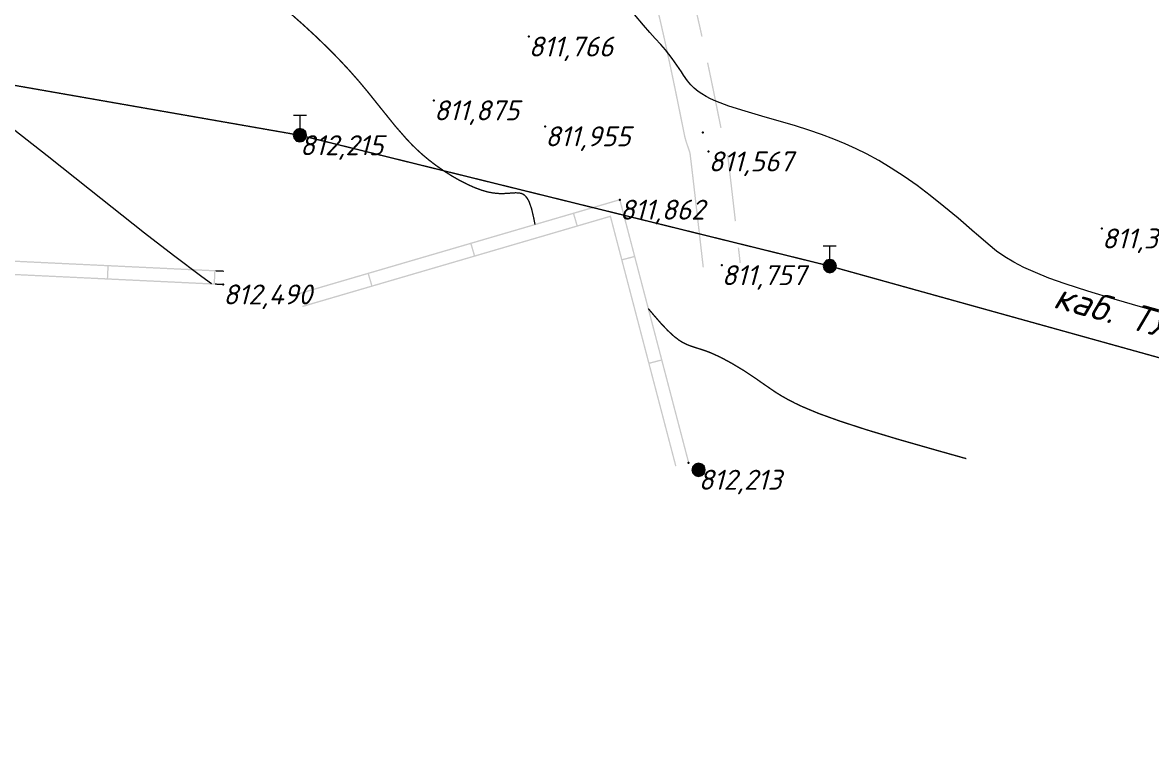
# Model space of a CAD drawing. Header units: metres. Extents: x 629572 to 645168, y 4785785 to 4790166.
# Drawn here: x 635719.1 to 635804.1, y 4787934.8 to 4787988.7 of the extents above; entities that cross this region are included whole.
import ezdxf

# ---------------------------------------------------------------- set-up
doc = ezdxf.new("R2010")
doc.units = ezdxf.units.M
doc.linetypes.add('Сплошная', pattern=[0])
doc.layers.get('0').update_dxf_attribs({"linetype": 'CONTINUOUS'})
for name, color, linetype in [('Горизонтали', 7, 'CONTINUOUS'), ('Дороги  грунтовые_полевые и лесные', 7, 'CONTINUOUS'), ('каб.TNS+', 7, 'CONTINUOUS'), ('каб.ТУСМ', 7, 'CONTINUOUS'), ('Кабельные столбики-сторожки', 7, 'CONTINUOUS'), ('Нурсултан', 7, 'CONTINUOUS'), ('Ограды каменные и жб (H более 1м) - по краю', 7, 'CONTINUOUS'), ('Столбы металлические', 7, 'CONTINUOUS')]:
    doc.layers.add(name, color=color, linetype=linetype)
doc.styles.add('ISOCPEUR', font='isocpeui.ttf')
doc.styles.get("Standard").update_dxf_attribs({"font": 'isocpeui.ttf'})
doc.linetypes.add('TELEFON', pattern='A,8,["o",Standard,S=1,R=0,X=-4.33,Y=-0.34],-2', length=10)

# ---------------------------------------------------------------- blocks, each defined once
blk = doc.blocks.new('1010 - 119.2 эл.кабел.столбики-сторожки')
blk.add_hatch(color=7).paths.add_polyline_path([(0, 0.5), (-0.25, 0.433), (-0.433, 0.25), (-0.5, 0), (-0.433, -0.25), (-0.25, -0.433), (0, -0.5), (0.25, -0.433), (0.433, -0.25), (0.5, 0), (0.433, 0.25), (0.25, 0.433), (0, 0.5)])
at = {"color": 7, "linetype": 'Continuous', "lineweight": 0, "const_width": 0.1, "flags": 128}
for points in [[(-0.5, 1.5), (0.5, 1.5)], [(0, 0.5), (0, 1.5)]]:
    blk.add_lwpolyline(points, dxfattribs=at)
at = {"color": 7, "linetype": 'Continuous', "lineweight": 0, "flags": 128}
blk.add_lwpolyline([(0, 0.5), (-0.25, 0.433), (-0.433, 0.25), (-0.5, 0), (-0.433, -0.25), (-0.25, -0.433), (0, -0.5), (0.25, -0.433), (0.433, -0.25), (0.5, 0), (0.433, 0.25), (0.25, 0.433), (0, 0.5)], close=True, dxfattribs=at)
at = {"color": 7, "style": 'ISOCPEUR', "flags": 1}
for tag in ['X', 'Отметка', 'Отметка', 'Имя объекта CREDO-III', 'Код объекта CREDO-III', 'Примечание', 'Тип попереч. профиля', 'Y']:
    blk.add_attdef(tag, (0, 0), '', height=2.5, dxfattribs=at)
blk = doc.blocks.new('22 - 107.1.1 столбы метал d-1.0')
blk.add_hatch(color=7).paths.add_polyline_path([(0, 0.5), (-0.25, 0.433), (-0.433, 0.25), (-0.5, 0), (-0.433, -0.25), (-0.25, -0.433), (0, -0.5), (0.25, -0.433), (0.433, -0.25), (0.5, 0), (0.433, 0.25), (0.25, 0.433), (0, 0.5)])
at = {"color": 7, "linetype": 'Continuous', "lineweight": 0, "flags": 128}
blk.add_lwpolyline([(0, 0.5), (-0.25, 0.433), (-0.433, 0.25), (-0.5, 0), (-0.433, -0.25), (-0.25, -0.433), (0, -0.5), (0.25, -0.433), (0.433, -0.25), (0.5, 0), (0.433, 0.25), (0.25, 0.433), (0, 0.5)], close=True, dxfattribs=at)
at = {"color": 7, "style": 'ISOCPEUR', "flags": 1}
for tag in ['Отметка(высота) верхнего провода', 'Отметка(высота) нижнего провода', 'X', 'Высота', 'Отметка', 'Имя объекта CREDO-III', 'Код объекта CREDO-III', 'Номер', 'Y']:
    blk.add_attdef(tag, (0, 0), '', height=2.5, dxfattribs=at)

msp = doc.modelspace()

# ---------------------------------------------------------------- hatches: boundary and pattern name
at = {"layer": 'Дороги  грунтовые_полевые и лесные'}
for points in [[(635770.339, 4787987.615), (635770.242, 4787988.059), (635770.241, 4787988.064), (635770.24, 4787988.07), (635769.946, 4787989.36), (635769.943, 4787989.374), (635769.648, 4787990.616), (635769.645, 4787990.63), (635769.499, 4787991.22), (635769.496, 4787991.231), (635769.351, 4787991.795), (635769.348, 4787991.808), (635769.206, 4787992.34), (635769.202, 4787992.356), (635769.146, 4787992.554), (635769.05, 4787992.527), (635769.105, 4787992.329), (635769.11, 4787992.314), (635769.251, 4787991.782), (635769.255, 4787991.77), (635769.399, 4787991.206), (635769.401, 4787991.196), (635769.548, 4787990.606), (635769.551, 4787990.593), (635769.846, 4787989.351), (635769.849, 4787989.338), (635770.142, 4787988.047), (635770.143, 4787988.043), (635770.144, 4787988.038), (635770.242, 4787987.594)], [(635768.025, 4787985.068), (635767.792, 4787986.158), (635767.792, 4787986.158), (635767.791, 4787986.166), (635767.791, 4787986.166), (635767.509, 4787987.449), (635767.509, 4787987.449), (635767.508, 4787987.454), (635767.507, 4787987.459), (635767.507, 4787987.459), (635767.219, 4787988.727), (635767.219, 4787988.727), (635767.216, 4787988.74), (635767.216, 4787988.74), (635766.927, 4787989.957), (635766.927, 4787989.957), (635766.924, 4787989.969), (635766.924, 4787989.969), (635766.783, 4787990.537), (635766.783, 4787990.537), (635766.781, 4787990.547), (635766.781, 4787990.547), (635766.642, 4787991.087), (635766.642, 4787991.087), (635766.639, 4787991.1), (635766.639, 4787991.1), (635766.505, 4787991.603), (635766.505, 4787991.603), (635766.501, 4787991.619), (635766.501, 4787991.619), (635766.45, 4787991.801), (635766.353, 4787991.774), (635766.406, 4787991.585), (635766.544, 4787991.068), (635766.685, 4787990.517), (635766.828, 4787989.939), (635767.12, 4787988.711), (635767.41, 4787987.432), (635767.694, 4787986.141), (635767.927, 4787985.047)], [(635771.77, 4787980.741), (635771.622, 4787981.466), (635771.279, 4787983.169), (635771.278, 4787983.171), (635771.278, 4787983.173), (635771.054, 4787984.267), (635771.052, 4787984.272), (635770.802, 4787985.473), (635770.8, 4787985.48), (635770.763, 4787985.652), (635770.666, 4787985.631), (635770.702, 4787985.459), (635770.704, 4787985.453), (635770.955, 4787984.251), (635770.956, 4787984.247), (635771.18, 4787983.153), (635771.18, 4787983.151), (635771.181, 4787983.149), (635771.524, 4787981.447), (635771.524, 4787981.447), (635771.525, 4787981.445), (635771.525, 4787981.445), (635771.672, 4787980.721)], [(635769.5, 4787978.351), (635769.453, 4787978.728), (635769.454, 4787978.728), (635769.449, 4787978.758), (635769.446, 4787978.783), (635769.447, 4787978.783), (635769.433, 4787978.85), (635769.433, 4787978.85), (635769.42, 4787978.903), (635769.419, 4787978.903), (635769.413, 4787978.925), (635769.414, 4787978.925), (635769.401, 4787978.968), (635769.401, 4787978.967), (635769.39, 4787979.002), (635769.391, 4787979.002), (635769.384, 4787979.022), (635769.378, 4787979.043), (635769.377, 4787979.043), (635769.318, 4787979.219), (635769.318, 4787979.219), (635769.311, 4787979.237), (635769.311, 4787979.237), (635769.235, 4787979.454), (635769.23, 4787979.467), (635769.226, 4787979.479), (635769.148, 4787979.715), (635769.126, 4787979.786), (635769.061, 4787980.024), (635769.05, 4787980.067), (635769.041, 4787980.109), (635768.878, 4787980.908), (635768.878, 4787980.911), (635768.535, 4787982.611), (635768.535, 4787982.611), (635768.534, 4787982.613), (635768.534, 4787982.615), (635768.534, 4787982.615), (635768.312, 4787983.699), (635768.312, 4787983.699), (635768.311, 4787983.704), (635768.311, 4787983.704), (635768.062, 4787984.895), (635768.062, 4787984.895), (635768.061, 4787984.901), (635768.061, 4787984.901), (635768.025, 4787985.068), (635767.927, 4787985.047), (635767.963, 4787984.877), (635768.213, 4787983.681), (635768.436, 4787982.593), (635768.78, 4787980.891), (635768.78, 4787980.888), (635768.943, 4787980.089), (635768.953, 4787980.043), (635768.965, 4787979.998), (635769.03, 4787979.759), (635769.053, 4787979.684), (635769.131, 4787979.448), (635769.135, 4787979.434), (635769.14, 4787979.42), (635769.22, 4787979.195), (635769.289, 4787978.992), (635769.311, 4787978.919), (635769.329, 4787978.852), (635769.341, 4787978.797), (635769.35, 4787978.743), (635769.401, 4787978.339)], [(635772.857, 4787973.718), (635772.771, 4787974.465), (635772.771, 4787974.465), (635772.771, 4787974.465), (635772.575, 4787976.171), (635772.575, 4787976.172), (635772.411, 4787977.582), (635772.411, 4787977.584), (635772.411, 4787977.585), (635772.291, 4787978.601), (635772.289, 4787978.611), (635772.278, 4787978.699), (635772.179, 4787978.687), (635772.19, 4787978.599), (635772.191, 4787978.59), (635772.311, 4787977.574), (635772.311, 4787977.572), (635772.312, 4787977.571), (635772.475, 4787976.161), (635772.475, 4787976.16), (635772.672, 4787974.454), (635772.672, 4787974.454), (635772.672, 4787974.453), (635772.758, 4787973.706)], [(635770.303, 4787971.412), (635770.208, 4787972.243), (635770.208, 4787972.243), (635769.99, 4787974.145), (635769.99, 4787974.145), (635769.989, 4787974.146), (635769.793, 4787975.849), (635769.793, 4787975.851), (635769.63, 4787977.257), (635769.63, 4787977.257), (635769.63, 4787977.258), (635769.63, 4787977.26), (635769.63, 4787977.26), (635769.511, 4787978.264), (635769.511, 4787978.264), (635769.51, 4787978.273), (635769.51, 4787978.273), (635769.5, 4787978.351), (635769.401, 4787978.339), (635769.411, 4787978.256), (635769.53, 4787977.247), (635769.694, 4787975.839), (635769.89, 4787974.134), (635770.108, 4787972.232), (635770.204, 4787971.4)], [(635773.143, 4787970.552), (635773.219, 4787970.561), (635773.085, 4787971.73), (635772.985, 4787971.719), (635773.119, 4787970.55)], [(635770.354, 4787970.233), (635770.437, 4787970.242), (635770.303, 4787971.412), (635770.204, 4787971.4), (635770.337, 4787970.231)]]:
    msp.add_hatch(color=7, dxfattribs=at).paths.add_polyline_path(points)
at = {"layer": 'Ограды каменные и жб (H более 1м) - по краю'}
for points in [[(635763.54, 4787975.107), (635764.071, 4787975.263), (635764.081, 4787975.281), (635764.072, 4787975.265), (635764.071, 4787975.263), (635764.628, 4787973.134), (635765.164, 4787971.088), (635765.26, 4787971.114), (635764.725, 4787973.16), (635764.154, 4787975.338), (635764.141, 4787975.387), (635764.092, 4787975.373), (635763.512, 4787975.203), (635760.605, 4787974.352), (635760.619, 4787974.304), (635760.605, 4787974.352), (635760.557, 4787974.338), (635760.571, 4787974.29), (635760.852, 4787973.331), (635760.866, 4787973.283), (635760.914, 4787973.297), (635763.364, 4787974.014), (635763.402, 4787974.082), (635763.396, 4787974.071), (635763.364, 4787974.014), (635763.66, 4787972.881), (635764.196, 4787970.835), (635764.293, 4787970.86), (635763.757, 4787972.906), (635763.435, 4787974.139), (635763.408, 4787974.091), (635763.426, 4787974.123), (635763.435, 4787974.139), (635760.934, 4787973.407), (635760.681, 4787974.27)], [(635758.527, 4787973.744), (635755.786, 4787972.942), (635752.879, 4787972.091), (635752.893, 4787972.043), (635752.879, 4787972.091), (635752.831, 4787972.077), (635752.845, 4787972.029), (635753.126, 4787971.069), (635753.14, 4787971.021), (635753.188, 4787971.035), (635756.095, 4787971.886), (635758.836, 4787972.688), (635760.866, 4787973.283), (635760.838, 4787973.379), (635758.808, 4787972.784), (635756.067, 4787971.982), (635753.208, 4787971.145), (635752.955, 4787972.009), (635755.814, 4787972.846), (635758.555, 4787973.648), (635760.585, 4787974.242), (635760.557, 4787974.338)], [(635750.801, 4787971.483), (635748.06, 4787970.681), (635745.153, 4787969.83), (635745.167, 4787969.782), (635745.153, 4787969.83), (635745.105, 4787969.816), (635745.119, 4787969.768), (635745.4, 4787968.808), (635745.414, 4787968.76), (635745.462, 4787968.774), (635748.369, 4787969.625), (635751.11, 4787970.427), (635753.14, 4787971.021), (635753.112, 4787971.117), (635751.082, 4787970.523), (635748.341, 4787969.721), (635745.482, 4787968.884), (635745.229, 4787969.748), (635748.088, 4787970.585), (635750.829, 4787971.387), (635752.859, 4787971.981), (635752.831, 4787972.077)], [(635719.656, 4787969.592), (635722.509, 4787969.456), (635725.535, 4787969.311), (635725.585, 4787969.309), (635725.587, 4787969.359), (635725.537, 4787969.361), (635725.587, 4787969.359), (635725.635, 4787970.358), (635725.585, 4787970.36), (635725.635, 4787970.358), (635725.637, 4787970.408), (635725.587, 4787970.41), (635722.562, 4787970.554), (635719.709, 4787970.69), (635717.596, 4787970.791), (635717.591, 4787970.691), (635719.704, 4787970.59), (635722.557, 4787970.454), (635725.532, 4787970.313), (635725.49, 4787969.414), (635722.514, 4787969.555), (635719.661, 4787969.691), (635717.549, 4787969.792), (635717.544, 4787969.692)], [(635766.764, 4787965.372), (635766.04, 4787968.135), (635765.273, 4787971.065), (635765.26, 4787971.114), (635765.212, 4787971.101), (635764.245, 4787970.848), (635764.257, 4787970.799), (635764.245, 4787970.848), (635764.196, 4787970.835), (635764.209, 4787970.787), (635764.976, 4787967.856), (635765.699, 4787965.094), (635766.235, 4787963.048), (635766.332, 4787963.073), (635765.796, 4787965.119), (635765.073, 4787967.882), (635764.318, 4787970.764), (635765.189, 4787970.992), (635765.943, 4787968.11), (635766.667, 4787965.347), (635767.203, 4787963.301), (635767.299, 4787963.326)], [(635727.697, 4787969.208), (635730.55, 4787969.072), (635733.576, 4787968.928), (635733.626, 4787968.926), (635733.628, 4787968.976), (635733.676, 4787969.975), (635733.678, 4787970.025), (635733.628, 4787970.027), (635730.602, 4787970.171), (635727.75, 4787970.307), (635725.637, 4787970.408), (635725.632, 4787970.308), (635727.745, 4787970.207), (635730.598, 4787970.071), (635733.573, 4787969.929), (635733.53, 4787969.03), (635730.555, 4787969.172), (635727.702, 4787969.308), (635725.589, 4787969.409), (635725.585, 4787969.309)], [(635734.299, 4787969.924), (635734.302, 4787969.995), (635733.678, 4787970.025), (635733.673, 4787969.925), (635734.297, 4787969.895)], [(635743.075, 4787969.222), (635740.334, 4787968.419), (635739.909, 4787968.295), (635739.913, 4787968.281), (635739.937, 4787968.199), (635740.362, 4787968.323), (635743.103, 4787969.126), (635745.133, 4787969.72), (635745.105, 4787969.816)], [(635734.251, 4787968.926), (635734.254, 4787968.996), (635733.63, 4787969.026), (635733.626, 4787968.926), (635734.25, 4787968.896)], [(635743.356, 4787968.262), (635740.615, 4787967.46), (635740.19, 4787967.335), (635740.194, 4787967.321), (635740.218, 4787967.239), (635740.643, 4787967.364), (635743.384, 4787968.166), (635745.414, 4787968.76), (635745.386, 4787968.856)], [(635768.803, 4787957.585), (635768.079, 4787960.348), (635767.312, 4787963.278), (635767.264, 4787963.265), (635767.312, 4787963.278), (635767.299, 4787963.326), (635767.251, 4787963.313), (635766.284, 4787963.06), (635766.235, 4787963.048), (635766.248, 4787962.999), (635767.015, 4787960.069), (635767.738, 4787957.306), (635768.274, 4787955.26), (635768.371, 4787955.285), (635767.835, 4787957.331), (635767.112, 4787960.094), (635766.357, 4787962.976), (635767.228, 4787963.204), (635767.982, 4787960.322), (635768.706, 4787957.559), (635769.242, 4787955.513), (635769.338, 4787955.539)]]:
    msp.add_hatch(color=7, dxfattribs=at).paths.add_polyline_path(points)

# ---------------------------------------------------------------- linework, layer by layer
at = {"layer": 'Горизонтали', "color": 34, "linetype": 'Сплошная', "lineweight": 0, "true_color": 0xa55200, "flags": 128}
for points, elevation in [([(635733.381, 4787968.988), (635732.645, 4787969.529), (635730.512, 4787971.122), (635728.334, 4787972.8), (635724.182, 4787976.092), (635720.997, 4787978.624), (635717.991, 4787980.982), (635714.45, 4787983.723), (635710.259, 4787986.946), (635708.377, 4787988.365), (635706.229, 4787989.907), (635706.045, 4787990.037), (635704.64, 4787991.041), (635703.536, 4787991.874), (635702.524, 4787992.692), (635701.604, 4787993.498), (635700.745, 4787994.321), (635699.966, 4787995.147), (635699.263, 4787995.979), (635698.635, 4787996.817), (635698.22, 4787997.438), (635697.814, 4787998.104), (635697.415, 4787998.819), (635697.021, 4787999.587), (635696.638, 4788000.39), (635696.248, 4788001.268), (635695.335, 4788003.497), (635694.683, 4788005.099), (635694.23, 4788006.081), (635693.967, 4788006.556), (635693.698, 4788006.97), (635693.42, 4788007.324), (635693.133, 4788007.621), (635692.841, 4788007.858), (635692.53, 4788008.05), (635692.196, 4788008.202), (635691.758, 4788008.35), (635691.448, 4788008.451), (635691, 4788008.648), (635690.55, 4788008.917), (635690.083, 4788009.262), (635689.461, 4788009.787), (635689.439, 4788009.806), (635689.433, 4788009.811), (635689.042, 4788010.161), (635688.72, 4788010.485), (635688.385, 4788010.866), (635688.029, 4788011.314), (635687.629, 4788011.861), (635687.192, 4788012.501), (635686.187, 4788014.083), (635685.009, 4788016.048), (635683.813, 4788018.046), (635682.888, 4788019.555), (635682.032, 4788020.901), (635681.24, 4788022.093), (635680.477, 4788023.18), (635679.76, 4788024.136), (635679.083, 4788024.966), (635678.446, 4788025.672), (635677.978, 4788026.137), (635677.517, 4788026.548), (635677.057, 4788026.907), (635676.597, 4788027.218), (635676.132, 4788027.482), (635675.659, 4788027.703), (635675.175, 4788027.881), (635674.674, 4788028.018), (635674.163, 4788028.114), (635673.626, 4788028.174), (635673.057, 4788028.198), (635672.448, 4788028.186), (635671.795, 4788028.139), (635671.077, 4788028.056), (635670.275, 4788027.934), (635669.344, 4788027.767), (635666.966, 4788027.273), (635664.083, 4788026.598), (635660.736, 4788025.752), (635656.597, 4788024.653), (635656.381, 4788024.594), (635653.624, 4788023.866), (635653.194, 4788023.773), (635653.087, 4788023.763), (635653.017, 4788023.774), (635652.946, 4788023.811), (635652.887, 4788023.874), (635652.772, 4788024.116), (635652.77, 4788024.122), (635652.717, 4788024.235), (635652.641, 4788024.338), (635652.37, 4788024.584), (635651.9, 4788024.909), (635651.221, 4788025.319), (635649.137, 4788026.461), (635645.775, 4788028.214), (635645.116, 4788028.554), (635644.825, 4788028.704), (635644.502, 4788028.871), (635644.475, 4788028.885), (635644.425, 4788028.91)], 812.5), ([(635832.056, 4787976.222), (635831.692, 4787975.909), (635831.128, 4787975.392), (635830.522, 4787974.754), (635829.825, 4787973.947), (635829.046, 4787972.976), (635828.227, 4787971.908), (635826.521, 4787969.711), (635825.826, 4787968.866), (635825.178, 4787968.116), (635824.546, 4787967.43), (635823.945, 4787966.824), (635823.371, 4787966.294), (635822.823, 4787965.84), (635822.382, 4787965.516), (635821.947, 4787965.235), (635821.513, 4787964.993), (635821.074, 4787964.788), (635820.624, 4787964.617), (635820.161, 4787964.479), (635819.679, 4787964.372), (635819.174, 4787964.296), (635818.643, 4787964.249), (635818.079, 4787964.231), (635817.476, 4787964.242), (635816.828, 4787964.282), (635816.13, 4787964.351), (635815.37, 4787964.45), (635813.621, 4787964.744), (635811.919, 4787965.088), (635810.002, 4787965.518), (635807.914, 4787966.024), (635805.721, 4787966.591), (635803.482, 4787967.204), (635801.319, 4787967.829), (635799.336, 4787968.437), (635797.625, 4787968.999), (635796.414, 4787969.432), (635795.39, 4787969.837), (635794.516, 4787970.229), (635793.755, 4787970.624), (635793.101, 4787971.02), (635792.472, 4787971.463), (635791.827, 4787971.979), (635790.927, 4787972.759), (635790.819, 4787972.853), (635789.576, 4787973.932), (635788.508, 4787974.823), (635787.48, 4787975.64), (635786.487, 4787976.385), (635785.504, 4787977.076), (635784.543, 4787977.703), (635783.603, 4787978.267), (635782.683, 4787978.768), (635781.903, 4787979.153), (635781.08, 4787979.525), (635780.211, 4787979.883), (635779.292, 4787980.231), (635778.342, 4787980.562), (635777.32, 4787980.89), (635774.808, 4787981.623), (635773.533, 4787981.987), (635772.316, 4787982.375), (635771.344, 4787982.744), (635770.946, 4787982.923), (635770.597, 4787983.101), (635770.29, 4787983.283), (635770.006, 4787983.48), (635769.704, 4787983.726), (635769.45, 4787983.979), (635769.212, 4787984.27), (635768.901, 4787984.709), (635768.742, 4787984.941), (635768.042, 4787985.948), (635767.546, 4787986.611), (635767.206, 4787987.013), (635766.778, 4787987.469), (635766.359, 4787987.913), (635765.891, 4787988.455), (635765.223, 4787989.274), (635765.047, 4787989.492), (635764.901, 4787989.673), (635764.402, 4787990.299), (635764.126, 4787990.689), (635763.932, 4787991.051), (635763.768, 4787991.491), (635763.761, 4787991.512), (635763.428, 4787992.468), (635762.822, 4787994.097), (635762.083, 4787995.962), (635761.925, 4787996.317), (635761.757, 4787996.597), (635761.533, 4787996.876), (635761.246, 4787997.163), (635760.87, 4787997.48), (635760.409, 4787997.82), (635759.856, 4787998.189), (635759.205, 4787998.59), (635757.701, 4787999.447), (635755.694, 4788000.521), (635753.221, 4788001.795), (635750.086, 4788003.368), (635747.838, 4788004.488)], 811.5)]:
    msp.add_lwpolyline(points, dxfattribs=dict(at, elevation=elevation))
at = {"layer": 'Горизонтали', "color": 34, "linetype": 'Сплошная', "lineweight": 0, "const_width": 0.1, "elevation": 812, "flags": 128}
for points in [[(635757.724, 4787973.457), (635757.625, 4787973.957), (635757.467, 4787974.641), (635757.288, 4787975.148), (635757.185, 4787975.351), (635757.073, 4787975.518), (635756.953, 4787975.648), (635756.825, 4787975.742), (635756.666, 4787975.807), (635756.475, 4787975.84), (635756.241, 4787975.845), (635755.884, 4787975.821), (635755.395, 4787975.79), (635754.995, 4787975.792), (635754.603, 4787975.828), (635754.216, 4787975.897), (635753.741, 4787976.03), (635753.22, 4787976.22), (635752.661, 4787976.467), (635752.075, 4787976.764), (635751.473, 4787977.108), (635750.871, 4787977.488), (635750.285, 4787977.895), (635749.73, 4787978.318), (635749.302, 4787978.675), (635748.887, 4787979.049), (635748.478, 4787979.447), (635748.066, 4787979.878), (635747.21, 4787980.858), (635746.059, 4787982.286), (635745.986, 4787982.377), (635745.151, 4787983.421), (635744.451, 4787984.258), (635743.728, 4787985.077), (635742.972, 4787985.887), (635742.145, 4787986.728), (635741.26, 4787987.584), (635740.31, 4787988.461), (635739.294, 4787989.363), (635737.924, 4787990.532), (635735.88, 4787992.234), (635732.367, 4787995.179), (635731.051, 4787996.324), (635729.891, 4787997.37), (635728.823, 4787998.374), (635727.877, 4787999.314), (635727.043, 4788000.196), (635726.318, 4788001.027), (635725.83, 4788001.633), (635725.366, 4788002.253), (635724.926, 4788002.888), (635724.507, 4788003.541), (635724.116, 4788004.199), (635723.736, 4788004.888), (635723.365, 4788005.613), (635722.927, 4788006.52), (635722.483, 4788007.427), (635722.18, 4788007.955), (635722.038, 4788008.154), (635721.899, 4788008.311), (635721.76, 4788008.43), (635721.619, 4788008.512), (635721.465, 4788008.563), (635721.298, 4788008.581), (635721.116, 4788008.568), (635720.919, 4788008.522), (635720.711, 4788008.446), (635720.485, 4788008.338), (635719.928, 4788008), (635719.575, 4788007.786), (635719.482, 4788007.754), (635719.426, 4788007.763), (635719.401, 4788007.817), (635719.411, 4788007.92), (635719.539, 4788008.286), (635719.968, 4788009.205), (635720.876, 4788011.006), (635722.168, 4788013.565), (635723.113, 4788015.521), (635723.884, 4788017.225), (635724.474, 4788018.673), (635724.737, 4788019.399), (635724.971, 4788020.114), (635725.175, 4788020.819), (635725.352, 4788021.516), (635725.498, 4788022.192), (635725.62, 4788022.871), (635725.718, 4788023.553), (635725.809, 4788024.361), (635725.881, 4788024.984), (635725.948, 4788025.349), (635726.02, 4788025.576), (635726.113, 4788025.754), (635726.228, 4788025.885), (635726.365, 4788025.97), (635726.521, 4788026.01), (635726.704, 4788026.009), (635726.917, 4788025.97), (635727.216, 4788025.881), (635727.309, 4788025.852), (635727.818, 4788025.71), (635728.249, 4788025.615), (635728.56, 4788025.557), (635728.727, 4788025.527), (635728.781, 4788025.517), (635728.789, 4788025.516), (635728.798, 4788025.515)], [(635790.193, 4787955.837), (635788.066, 4787956.435), (635785.084, 4787957.286), (635782.678, 4787958.011), (635780.663, 4787958.666), (635779.069, 4787959.24), (635777.843, 4787959.753), (635777.291, 4787960.014), (635776.772, 4787960.282), (635776.296, 4787960.551), (635775.831, 4787960.837), (635774.781, 4787961.558), (635774.337, 4787961.873), (635773.437, 4787962.47), (635772.534, 4787963.014), (635771.688, 4787963.468), (635770.944, 4787963.807), (635770.509, 4787963.97), (635769.966, 4787964.144), (635769.498, 4787964.294), (635769.167, 4787964.421), (635768.867, 4787964.566), (635768.588, 4787964.737), (635768.179, 4787965.051), (635767.724, 4787965.472), (635767.228, 4787965.993), (635766.654, 4787966.653), (635766.427, 4787966.922), (635766.371, 4787966.987), (635766.267, 4787967.11), (635766.252, 4787967.127), (635766.252, 4787967.127)]]:
    msp.add_lwpolyline(points, dxfattribs=at)
at = {"layer": 'каб.TNS+', "color": 3, "linetype": 'TELEFON', "lineweight": 13, "true_color": 0x00e600, "const_width": 0.1, "flags": 128}
msp.add_lwpolyline([(633230.144, 4788389.592), (633344.729, 4788403.854), (633409.357, 4788391.818), (633420.009, 4788387.98), (633437.054, 4788383.297), (633526.334, 4788366.901), (633634.565, 4788348.248), (633710.126, 4788332.171), (634104.681, 4788238.498), (634261.231, 4788230.403), (634311.884, 4788200.571), (634417.542, 4788151.457), (634579.568, 4788156.544), (634633.9, 4788158.034), (634644.582, 4788158.401), (634694.097, 4788152.282), (634733.066, 4788146.767), (634775.286, 4788140.461), (634799.265, 4788136.502), (635093.223, 4788078.935), (635226.392, 4788062.853), (635399.922, 4788029.549), (635484.356, 4788023.579), (635569.309, 4788012.235), (635621.709, 4788004.851), (635666.94, 4787992.952), (635740.027, 4787980.176), (635779.914, 4787970.332), (635826.581, 4787957.347), (635853.488, 4787947.661), (635872.702, 4787940.068), (635991.537, 4787886.465), (636187.111, 4787806.711), (636209.235, 4787765.084), (636377.357, 4787726.52), (636432.925, 4787741.365), (636490.651, 4787769.031), (636568.713, 4787804.041), (636646.25, 4787818.683), (636712.558, 4787826.654), (636770.215, 4787836.87), (636964.065, 4787865.88), (637090.976, 4787866.86), (637407.809, 4787914.614), (637650.17, 4787988.245), (637701.732, 4787996.925), (637736.588, 4788004.318), (637781.106, 4788015.857), (637823.812, 4788025.287), (637840.147, 4788027.841), (637887.457, 4788037.971), (637924.534, 4788044.77), (637950.054, 4788039.488), (637995.293, 4788042.79), (638160.082, 4788128.557), (638321.49, 4788202.495), (638407.595, 4788245.637), (638451.902, 4788258.85), (638484.142, 4788264.993), (638492.947, 4788261.65)], dxfattribs=at)
at = {"layer": 'Нурсултан', "color": 7}
for p in [(635757.247, 4787987.603, 25.089), (635750.119, 4787982.8, 25.198), (635740.027, 4787980.176, 25.538), (635758.492, 4787980.845, 25.278), (635770.364, 4787980.379, 24.874), (635770.785, 4787978.955, 24.89), (635764.106, 4787975.325, 25.185), (635800.404, 4787973.158, 24.652), (635771.778, 4787970.396, 25.08), (635779.914, 4787970.332, 25.063), (635734.252, 4787968.946, 25.813), (635739.923, 4787968.247, 25.706), (635769.29, 4787955.526, 25.519), (635770.038, 4787955.001, 25.536)]:
    msp.add_point(p, dxfattribs=at)

# ---------------------------------------------------------------- block references
at = {"layer": 'Кабельные столбики-сторожки', "color": 7, "linetype": 'Continuous'}
for p in [(635740.027, 4787980.176), (635779.914, 4787970.332)]:
    msp.add_blockref('1010 - 119.2 эл.кабел.столбики-сторожки', p, dxfattribs=at)
at = {"layer": 'Столбы металлические', "color": 7, "linetype": 'Continuous'}
msp.add_blockref('22 - 107.1.1 столбы метал d-1.0', (635770.038, 4787955.001), dxfattribs=at)

# ---------------------------------------------------------------- texts
at = {"layer": 'каб.ТУСМ', "color": 3, "style": 'ISOCPEUR'}
msp.add_text('каб. ТУСМ', height=2, rotation=344.45088, dxfattribs=at).set_placement((635796.642, 4787967.235))
at = {"layer": 'Нурсултан', "color": 251, "char_height": 1.5, "attachment_point": 1, "style": 'ISOCPEUR'}
for s, insert in [('811,766', (635757.247, 4787987.603, 25.089)), ('811,875', (635750.119, 4787982.8, 25.198)), ('812,215', (635740.027, 4787980.176, 25.538)), ('811,955', (635758.492, 4787980.845, 25.278)), ('811,567', (635770.785, 4787978.955, 24.89)), ('811,862', (635764.106, 4787975.325, 25.185)), ('811,329', (635800.404, 4787973.158, 24.652)), ('811,757', (635771.778, 4787970.396, 25.08)), ('812,490', (635734.252, 4787968.946, 25.813)), ('812,213', (635770.038, 4787955.001, 25.536))]:
    msp.add_mtext(s, dxfattribs=dict(at, insert=insert))

doc.saveas('drawing.dxf')
